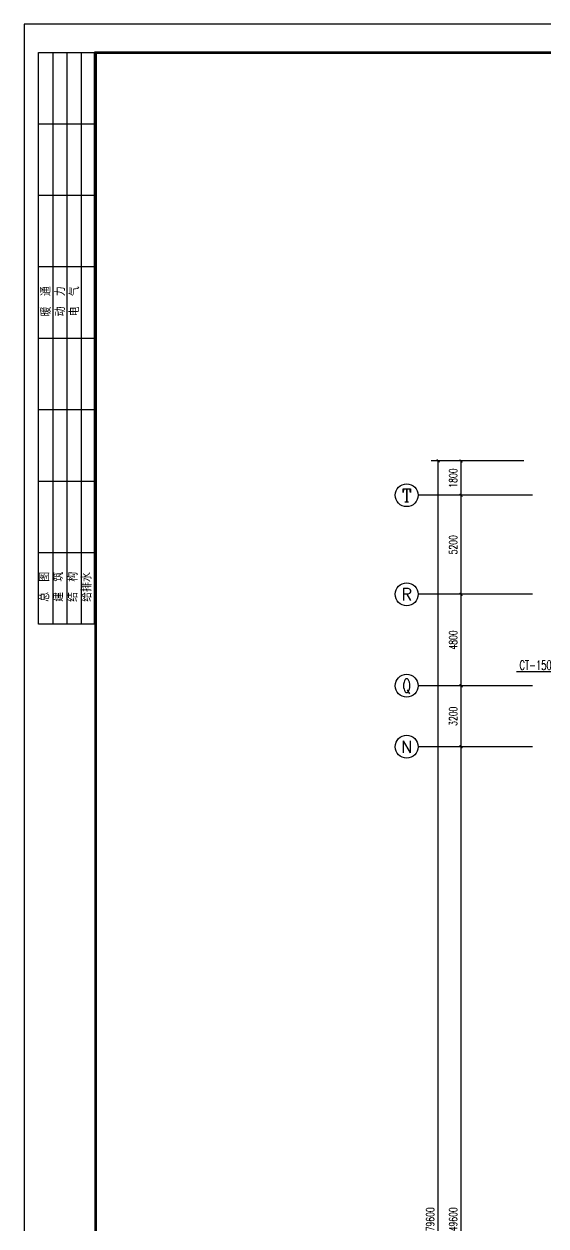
# Model space of a CAD drawing. Extents: x 1725663 to 4653551, y -550461 to 248782.
# Drawn here: x 2031892 to 2059250, y -487386 to -424311 of the extents above; entities that cross this region are included whole.
import ezdxf
from ezdxf.enums import TextEntityAlignment as Align

# ---------------------------------------------------------------- set-up
doc = ezdxf.new("R2010")
doc.units = 0
doc.header["$LTSCALE"] = 1000
for name, color, linetype in [('0-底图', 7, 'Continuous'), ('AXIS', 3, 'Continuous'), ('AXIS_TEXT', 7, 'Continuous'), ('BTTK', 7, 'Continuous'), ('CABLETRAY_DIM', 3, 'Continuous'), ('PUB_TITLE', 4, 'Continuous')]:
    doc.layers.add(name, color=color, linetype=linetype)
doc.styles.add('_TCH_AXIS', font='COMPLEX', dxfattribs={"bigfont": 'GBCBIG'})
doc.styles.add('_TEL_DIM', font='SIMPLEX', dxfattribs={"width": 0.8, "height": 3.5, "bigfont": 'HZTXT'})
doc.styles.add('A_DIM_T3', font='SIMPLEX', dxfattribs={"width": 0.7, "bigfont": 'HZ'})
doc.styles.add('COMPLEX', font='COMPLEX')
doc.styles.add('HZ(TK)', font='geniso.shx', dxfattribs={"width": 0.9, "bigfont": 'hztxt.shx'})
doc.dimstyles.new('_TCH_ARCH&&150', dxfattribs={"dimtxt": 420, "dimasz": 150, "dimexe": 375, "dimexo": 450, "dimgap": 202.5, "dimtad": 1, "dimdec": 0, "dimzin": 0, "dimdsep": 46, "dimtxsty": 'A_DIM_T3', "dimblk": 'ARCHTICK', "dimcen": 0.09, "dimclrt": 7, "dimazin": 2, "dimtfac": 1, "dimtdec": 0, "dimtix": 1, "dimtmove": 2, "dimatfit": 3, "dimfxl": 150, "dimtolj": 1, "dimtzin": 0, "dimarcsym": 0})

# ---------------------------------------------------------------- blocks, each defined once
blk = doc.blocks.new('vhtemplate_2020年新竖式图框_A0')
at = {"layer": 'PUB_TITLE'}
for p, q in [((5, 631), (5, 831)), ((5, 831), (25, 831)), ((10, 831), (10, 631)), ((15, 831), (15, 631)), ((20, 831), (20, 631)), ((24.5, 831), (24.5, 631)), ((25, 831), (25, 631)), ((25, 806), (5, 806)), ((25, 781), (5, 781)), ((25, 756), (5, 756)), ((25, 731), (5, 731)), ((25, 706), (5, 706)), ((25, 681), (5, 681)), ((25, 656), (5, 656)), ((25, 631), (5, 631))]:
    blk.add_line(p, q, dxfattribs=at)
at = {"layer": 'PUB_TITLE', "color": 7}
blk.add_lwpolyline([(0, 0), (1189, 0), (1189, 841), (0, 841)], close=True, dxfattribs=at)
at = {"layer": 'PUB_TITLE', "const_width": 1}
blk.add_lwpolyline([(25, 10), (1179, 10), (1179, 831), (25, 831)], close=True, dxfattribs=at)
at = {"layer": 'BTTK', "color": 4, "style": 'HZ(TK)', "width": 0.9}
for tag, p in [('合作单位', (1144, 743.5)), ('建设单位', (1144, 209.5)), ('工程名称', (1144, 176.5)), ('子项名称', (1154, 160)), ('图纸名称', (1144, 141))]:
    blk.add_attdef(tag, text='', height=3.5, dxfattribs=at).set_placement(p, align=Align.MIDDLE_CENTER)
for tag, p in [('注册证书号', (1156.5, 309.01)), ('注册印章号', (1156.5, 301.01)), ('设计号', (1154, 193)), ('图别', (1137.75, 34)), ('图号', (1170.25, 34)), ('版本号', (1137.75, 26)), ('日期', (1170.25, 26))]:
    blk.add_attdef(tag, text='', height=3.5, dxfattribs=at).set_placement(p, align=Align.MIDDLE)
at = {"layer": 'PUB_TITLE', "style": 'HZ(TK)', "width": 0.9}
for s, p in [('暖  通', (9.32, 738.72)), ('电  气', (19.32, 738.72)), ('动  力', (14.32, 738.72)), ('总  图', (8.82, 638.84)), ('建  筑', (13.7, 638.84)), ('结  构', (18.7, 638.84)), ('给排水', (23.57, 638.84))]:
    blk.add_text(s, height=3.5, rotation=90, dxfattribs=at).set_placement(p)
blk = doc.blocks.new('_ArchTick')
at = {"color": 0, "linetype": 'ByBlock', "const_width": 0.4}
blk.add_lwpolyline([(-0.5, -0.5), (0.5, 0.5)], dxfattribs=at)
blk = doc.blocks.new('*D1248')
at = {"layer": 'AXIS', "color": 0, "lineweight": -2, "transparency": 16777216}
for p, q in [((1494857, -366104), (1489982, -366104)), ((1490357, -445704), (1490357, -366104)), ((1494857, -445704), (1489982, -445704))]:
    blk.add_line(p, q, dxfattribs=at)
at = {"layer": 'Defpoints', "color": 0, "transparency": 16777216}
for p in [(1490357, -366104), (1495307, -366104), (1495307, -445704)]:
    blk.add_point(p, dxfattribs=at)
at = {"layer": 'AXIS', "color": 0, "lineweight": -2, "transparency": 16777216, "xscale": 150, "yscale": 150, "zscale": 150}
for p, rotation in [((1490357, -366104), 90), ((1490357, -445704), 270)]:
    blk.add_blockref('_ArchTick', p, dxfattribs=dict(at, rotation=rotation))
at = {"layer": 'AXIS', "color": 7, "transparency": 16777216, "insert": (1489944, -405904), "char_height": 420, "attachment_point": 5, "rotation": 90, "style": 'A_DIM_T3'}
blk.add_mtext('\\A1;79600', dxfattribs=at)
blk = doc.blocks.new('*D1253')
at = {"layer": 'AXIS', "color": 0, "lineweight": -2, "transparency": 16777216}
for p, q in [((1494857, -381104), (1491182, -381104)), ((1491557, -430704), (1491557, -381104)), ((1494857, -430704), (1491182, -430704))]:
    blk.add_line(p, q, dxfattribs=at)
at = {"layer": 'Defpoints', "color": 0, "transparency": 16777216}
for p in [(1491557, -381104), (1495307, -381104), (1495307, -430704)]:
    blk.add_point(p, dxfattribs=at)
at = {"layer": 'AXIS', "color": 0, "lineweight": -2, "transparency": 16777216, "xscale": 150, "yscale": 150, "zscale": 150}
for p, rotation in [((1491557, -381104), 90), ((1491557, -430704), 270)]:
    blk.add_blockref('_ArchTick', p, dxfattribs=dict(at, rotation=rotation))
at = {"layer": 'AXIS', "color": 7, "transparency": 16777216, "insert": (1491144, -405904), "char_height": 420, "attachment_point": 5, "rotation": 90, "style": 'A_DIM_T3'}
blk.add_mtext('\\A1;49600', dxfattribs=at)
blk = doc.blocks.new('*D1254')
at = {"layer": 'AXIS', "color": 0, "lineweight": -2, "transparency": 16777216}
for p, q in [((1494857, -377904), (1491182, -377904)), ((1491557, -381104), (1491557, -377904)), ((1494857, -381104), (1491182, -381104))]:
    blk.add_line(p, q, dxfattribs=at)
at = {"layer": 'Defpoints', "color": 0, "transparency": 16777216}
for p in [(1491557, -377904), (1495307, -377904), (1495307, -381104)]:
    blk.add_point(p, dxfattribs=at)
at = {"layer": 'AXIS', "color": 0, "lineweight": -2, "transparency": 16777216, "xscale": 150, "yscale": 150, "zscale": 150}
for p, rotation in [((1491557, -377904), 90), ((1491557, -381104), 270)]:
    blk.add_blockref('_ArchTick', p, dxfattribs=dict(at, rotation=rotation))
at = {"layer": 'AXIS', "color": 7, "transparency": 16777216, "insert": (1491144, -379504), "char_height": 420, "attachment_point": 5, "rotation": 90, "style": 'A_DIM_T3'}
blk.add_mtext('\\A1;3200', dxfattribs=at)
blk = doc.blocks.new('*D1255')
at = {"layer": 'AXIS', "color": 0, "lineweight": -2, "transparency": 16777216}
for p, q in [((1494857, -373104), (1491182, -373104)), ((1491557, -377904), (1491557, -373104)), ((1494857, -377904), (1491182, -377904))]:
    blk.add_line(p, q, dxfattribs=at)
at = {"layer": 'Defpoints', "color": 0, "transparency": 16777216}
for p in [(1491557, -373104), (1495307, -373104), (1495307, -377904)]:
    blk.add_point(p, dxfattribs=at)
at = {"layer": 'AXIS', "color": 0, "lineweight": -2, "transparency": 16777216, "xscale": 150, "yscale": 150, "zscale": 150}
for p, rotation in [((1491557, -373104), 90), ((1491557, -377904), 270)]:
    blk.add_blockref('_ArchTick', p, dxfattribs=dict(at, rotation=rotation))
at = {"layer": 'AXIS', "color": 7, "transparency": 16777216, "insert": (1491144, -375504), "char_height": 420, "attachment_point": 5, "rotation": 90, "style": 'A_DIM_T3'}
blk.add_mtext('\\A1;4800', dxfattribs=at)
blk = doc.blocks.new('*D1256')
at = {"layer": 'AXIS', "color": 0, "lineweight": -2, "transparency": 16777216}
for p, q in [((1494857, -367904), (1491182, -367904)), ((1491557, -373104), (1491557, -367904)), ((1494857, -373104), (1491182, -373104))]:
    blk.add_line(p, q, dxfattribs=at)
at = {"layer": 'Defpoints', "color": 0, "transparency": 16777216}
for p in [(1491557, -367904), (1495307, -367904), (1495307, -373104)]:
    blk.add_point(p, dxfattribs=at)
at = {"layer": 'AXIS', "color": 0, "lineweight": -2, "transparency": 16777216, "xscale": 150, "yscale": 150, "zscale": 150}
for p, rotation in [((1491557, -367904), 90), ((1491557, -373104), 270)]:
    blk.add_blockref('_ArchTick', p, dxfattribs=dict(at, rotation=rotation))
at = {"layer": 'AXIS', "color": 7, "transparency": 16777216, "insert": (1491144, -370504), "char_height": 420, "attachment_point": 5, "rotation": 90, "style": 'A_DIM_T3'}
blk.add_mtext('\\A1;5200', dxfattribs=at)
blk = doc.blocks.new('*D1065')
at = {"layer": 'AXIS', "color": 0, "lineweight": -2, "transparency": 16777216}
for p, q in [((1494857, -366104), (1491182, -366104)), ((1491557, -367904), (1491557, -366104)), ((1494857, -367904), (1491182, -367904))]:
    blk.add_line(p, q, dxfattribs=at)
at = {"layer": 'Defpoints', "color": 0, "transparency": 16777216}
for p in [(1491557, -366104), (1495307, -366104), (1495307, -367904)]:
    blk.add_point(p, dxfattribs=at)
at = {"layer": 'AXIS', "color": 0, "lineweight": -2, "transparency": 16777216, "xscale": 150, "yscale": 150, "zscale": 150}
for p, rotation in [((1491557, -366104), 90), ((1491557, -367904), 270)]:
    blk.add_blockref('_ArchTick', p, dxfattribs=dict(at, rotation=rotation))
at = {"layer": 'AXIS', "color": 7, "transparency": 16777216, "insert": (1491144, -367004), "char_height": 420, "attachment_point": 5, "rotation": 90, "style": 'A_DIM_T3'}
blk.add_mtext('\\A1;1800', dxfattribs=at)
blk = doc.blocks.new('*D1120')
at = {"layer": 'AXIS', "color": 0, "lineweight": -2, "transparency": 16777216}
for p, q in [((1494857, -366104), (1489982, -366104)), ((1490357, -445704), (1490357, -366104)), ((1494857, -445704), (1489982, -445704))]:
    blk.add_line(p, q, dxfattribs=at)
at = {"layer": 'Defpoints', "color": 0, "transparency": 16777216}
for p in [(1490357, -366104), (1495307, -366104), (1495307, -445704)]:
    blk.add_point(p, dxfattribs=at)
at = {"layer": 'AXIS', "color": 0, "lineweight": -2, "transparency": 16777216, "xscale": 150, "yscale": 150, "zscale": 150}
for p, rotation in [((1490357, -366104), 90), ((1490357, -445704), 270)]:
    blk.add_blockref('_ArchTick', p, dxfattribs=dict(at, rotation=rotation))
at = {"layer": 'AXIS', "color": 7, "transparency": 16777216, "insert": (1489944, -405904), "char_height": 420, "attachment_point": 5, "rotation": 90, "style": 'A_DIM_T3'}
blk.add_mtext('\\A1;79600', dxfattribs=at)
blk = doc.blocks.new('*D1125')
at = {"layer": 'AXIS', "color": 0, "lineweight": -2, "transparency": 16777216}
for p, q in [((1494857, -381104), (1491182, -381104)), ((1491557, -430704), (1491557, -381104)), ((1494857, -430704), (1491182, -430704))]:
    blk.add_line(p, q, dxfattribs=at)
at = {"layer": 'Defpoints', "color": 0, "transparency": 16777216}
for p in [(1491557, -381104), (1495307, -381104), (1495307, -430704)]:
    blk.add_point(p, dxfattribs=at)
at = {"layer": 'AXIS', "color": 0, "lineweight": -2, "transparency": 16777216, "xscale": 150, "yscale": 150, "zscale": 150}
for p, rotation in [((1491557, -381104), 90), ((1491557, -430704), 270)]:
    blk.add_blockref('_ArchTick', p, dxfattribs=dict(at, rotation=rotation))
at = {"layer": 'AXIS', "color": 7, "transparency": 16777216, "insert": (1491144, -405904), "char_height": 420, "attachment_point": 5, "rotation": 90, "style": 'A_DIM_T3'}
blk.add_mtext('\\A1;49600', dxfattribs=at)
blk = doc.blocks.new('*D1126')
at = {"layer": 'AXIS', "color": 0, "lineweight": -2, "transparency": 16777216}
for p, q in [((1494857, -377904), (1491182, -377904)), ((1491557, -381104), (1491557, -377904)), ((1494857, -381104), (1491182, -381104))]:
    blk.add_line(p, q, dxfattribs=at)
at = {"layer": 'Defpoints', "color": 0, "transparency": 16777216}
for p in [(1491557, -377904), (1495307, -377904), (1495307, -381104)]:
    blk.add_point(p, dxfattribs=at)
at = {"layer": 'AXIS', "color": 0, "lineweight": -2, "transparency": 16777216, "xscale": 150, "yscale": 150, "zscale": 150}
for p, rotation in [((1491557, -377904), 90), ((1491557, -381104), 270)]:
    blk.add_blockref('_ArchTick', p, dxfattribs=dict(at, rotation=rotation))
at = {"layer": 'AXIS', "color": 7, "transparency": 16777216, "insert": (1491144, -379504), "char_height": 420, "attachment_point": 5, "rotation": 90, "style": 'A_DIM_T3'}
blk.add_mtext('\\A1;3200', dxfattribs=at)
blk = doc.blocks.new('*D1127')
at = {"layer": 'AXIS', "color": 0, "lineweight": -2, "transparency": 16777216}
for p, q in [((1494857, -373104), (1491182, -373104)), ((1491557, -377904), (1491557, -373104)), ((1494857, -377904), (1491182, -377904))]:
    blk.add_line(p, q, dxfattribs=at)
at = {"layer": 'Defpoints', "color": 0, "transparency": 16777216}
for p in [(1491557, -373104), (1495307, -373104), (1495307, -377904)]:
    blk.add_point(p, dxfattribs=at)
at = {"layer": 'AXIS', "color": 0, "lineweight": -2, "transparency": 16777216, "xscale": 150, "yscale": 150, "zscale": 150}
for p, rotation in [((1491557, -373104), 90), ((1491557, -377904), 270)]:
    blk.add_blockref('_ArchTick', p, dxfattribs=dict(at, rotation=rotation))
at = {"layer": 'AXIS', "color": 7, "transparency": 16777216, "insert": (1491144, -375504), "char_height": 420, "attachment_point": 5, "rotation": 90, "style": 'A_DIM_T3'}
blk.add_mtext('\\A1;4800', dxfattribs=at)
blk = doc.blocks.new('*D1128')
at = {"layer": 'AXIS', "color": 0, "lineweight": -2, "transparency": 16777216}
for p, q in [((1494857, -367904), (1491182, -367904)), ((1491557, -373104), (1491557, -367904)), ((1494857, -373104), (1491182, -373104))]:
    blk.add_line(p, q, dxfattribs=at)
at = {"layer": 'Defpoints', "color": 0, "transparency": 16777216}
for p in [(1491557, -367904), (1495307, -367904), (1495307, -373104)]:
    blk.add_point(p, dxfattribs=at)
at = {"layer": 'AXIS', "color": 0, "lineweight": -2, "transparency": 16777216, "xscale": 150, "yscale": 150, "zscale": 150}
for p, rotation in [((1491557, -367904), 90), ((1491557, -373104), 270)]:
    blk.add_blockref('_ArchTick', p, dxfattribs=dict(at, rotation=rotation))
at = {"layer": 'AXIS', "color": 7, "transparency": 16777216, "insert": (1491144, -370504), "char_height": 420, "attachment_point": 5, "rotation": 90, "style": 'A_DIM_T3'}
blk.add_mtext('\\A1;5200', dxfattribs=at)
blk = doc.blocks.new('*D1129')
at = {"layer": 'AXIS', "color": 0, "lineweight": -2, "transparency": 16777216}
for p, q in [((1494857, -366104), (1491182, -366104)), ((1491557, -367904), (1491557, -366104)), ((1494857, -367904), (1491182, -367904))]:
    blk.add_line(p, q, dxfattribs=at)
at = {"layer": 'Defpoints', "color": 0, "transparency": 16777216}
for p in [(1491557, -366104), (1495307, -366104), (1495307, -367904)]:
    blk.add_point(p, dxfattribs=at)
at = {"layer": 'AXIS', "color": 0, "lineweight": -2, "transparency": 16777216, "xscale": 150, "yscale": 150, "zscale": 150}
for p, rotation in [((1491557, -366104), 90), ((1491557, -367904), 270)]:
    blk.add_blockref('_ArchTick', p, dxfattribs=dict(at, rotation=rotation))
at = {"layer": 'AXIS', "color": 7, "transparency": 16777216, "insert": (1491144, -367004), "char_height": 420, "attachment_point": 5, "rotation": 90, "style": 'A_DIM_T3'}
blk.add_mtext('\\A1;1800', dxfattribs=at)
blk = doc.blocks.new('_AXISO')
blk.add_circle((0, 0), 0.5)
at = {"layer": 'AXIS_TEXT', "style": 'COMPLEX', "width": 1.041667}
blk.add_attdef('A', text='', height=0.56, dxfattribs=at).set_placement((-0.25, -0.28), (0.25, -0.28), align=Align.FIT)
blk = doc.blocks.new('*D1184')
at = {"layer": 'AXIS', "color": 0, "lineweight": -2, "transparency": 16777216}
for p, q in [((1494857, -366104), (1489982, -366104)), ((1490357, -445704), (1490357, -366104)), ((1494857, -445704), (1489982, -445704))]:
    blk.add_line(p, q, dxfattribs=at)
at = {"layer": 'Defpoints', "color": 0, "transparency": 16777216}
for p in [(1490357, -366104), (1495307, -366104), (1495307, -445704)]:
    blk.add_point(p, dxfattribs=at)
at = {"layer": 'AXIS', "color": 0, "lineweight": -2, "transparency": 16777216, "xscale": 150, "yscale": 150, "zscale": 150}
for p, rotation in [((1490357, -366104), 90), ((1490357, -445704), 270)]:
    blk.add_blockref('_ArchTick', p, dxfattribs=dict(at, rotation=rotation))
at = {"layer": 'AXIS', "color": 7, "transparency": 16777216, "insert": (1489944, -405904), "char_height": 420, "attachment_point": 5, "rotation": 90, "style": 'A_DIM_T3'}
blk.add_mtext('\\A1;79600', dxfattribs=at)
blk = doc.blocks.new('*D1189')
at = {"layer": 'AXIS', "color": 0, "lineweight": -2, "transparency": 16777216}
for p, q in [((1494857, -381104), (1491182, -381104)), ((1491557, -430704), (1491557, -381104)), ((1494857, -430704), (1491182, -430704))]:
    blk.add_line(p, q, dxfattribs=at)
at = {"layer": 'Defpoints', "color": 0, "transparency": 16777216}
for p in [(1491557, -381104), (1495307, -381104), (1495307, -430704)]:
    blk.add_point(p, dxfattribs=at)
at = {"layer": 'AXIS', "color": 0, "lineweight": -2, "transparency": 16777216, "xscale": 150, "yscale": 150, "zscale": 150}
for p, rotation in [((1491557, -381104), 90), ((1491557, -430704), 270)]:
    blk.add_blockref('_ArchTick', p, dxfattribs=dict(at, rotation=rotation))
at = {"layer": 'AXIS', "color": 7, "transparency": 16777216, "insert": (1491144, -405904), "char_height": 420, "attachment_point": 5, "rotation": 90, "style": 'A_DIM_T3'}
blk.add_mtext('\\A1;49600', dxfattribs=at)
blk = doc.blocks.new('*D1190')
at = {"layer": 'AXIS', "color": 0, "lineweight": -2, "transparency": 16777216}
for p, q in [((1494857, -377904), (1491182, -377904)), ((1491557, -381104), (1491557, -377904)), ((1494857, -381104), (1491182, -381104))]:
    blk.add_line(p, q, dxfattribs=at)
at = {"layer": 'Defpoints', "color": 0, "transparency": 16777216}
for p in [(1491557, -377904), (1495307, -377904), (1495307, -381104)]:
    blk.add_point(p, dxfattribs=at)
at = {"layer": 'AXIS', "color": 0, "lineweight": -2, "transparency": 16777216, "xscale": 150, "yscale": 150, "zscale": 150}
for p, rotation in [((1491557, -377904), 90), ((1491557, -381104), 270)]:
    blk.add_blockref('_ArchTick', p, dxfattribs=dict(at, rotation=rotation))
at = {"layer": 'AXIS', "color": 7, "transparency": 16777216, "insert": (1491144, -379504), "char_height": 420, "attachment_point": 5, "rotation": 90, "style": 'A_DIM_T3'}
blk.add_mtext('\\A1;3200', dxfattribs=at)
blk = doc.blocks.new('*D1191')
at = {"layer": 'AXIS', "color": 0, "lineweight": -2, "transparency": 16777216}
for p, q in [((1494857, -373104), (1491182, -373104)), ((1491557, -377904), (1491557, -373104)), ((1494857, -377904), (1491182, -377904))]:
    blk.add_line(p, q, dxfattribs=at)
at = {"layer": 'Defpoints', "color": 0, "transparency": 16777216}
for p in [(1491557, -373104), (1495307, -373104), (1495307, -377904)]:
    blk.add_point(p, dxfattribs=at)
at = {"layer": 'AXIS', "color": 0, "lineweight": -2, "transparency": 16777216, "xscale": 150, "yscale": 150, "zscale": 150}
for p, rotation in [((1491557, -373104), 90), ((1491557, -377904), 270)]:
    blk.add_blockref('_ArchTick', p, dxfattribs=dict(at, rotation=rotation))
at = {"layer": 'AXIS', "color": 7, "transparency": 16777216, "insert": (1491144, -375504), "char_height": 420, "attachment_point": 5, "rotation": 90, "style": 'A_DIM_T3'}
blk.add_mtext('\\A1;4800', dxfattribs=at)
blk = doc.blocks.new('*D1192')
at = {"layer": 'AXIS', "color": 0, "lineweight": -2, "transparency": 16777216}
for p, q in [((1494857, -367904), (1491182, -367904)), ((1491557, -373104), (1491557, -367904)), ((1494857, -373104), (1491182, -373104))]:
    blk.add_line(p, q, dxfattribs=at)
at = {"layer": 'Defpoints', "color": 0, "transparency": 16777216}
for p in [(1491557, -367904), (1495307, -367904), (1495307, -373104)]:
    blk.add_point(p, dxfattribs=at)
at = {"layer": 'AXIS', "color": 0, "lineweight": -2, "transparency": 16777216, "xscale": 150, "yscale": 150, "zscale": 150}
for p, rotation in [((1491557, -367904), 90), ((1491557, -373104), 270)]:
    blk.add_blockref('_ArchTick', p, dxfattribs=dict(at, rotation=rotation))
at = {"layer": 'AXIS', "color": 7, "transparency": 16777216, "insert": (1491144, -370504), "char_height": 420, "attachment_point": 5, "rotation": 90, "style": 'A_DIM_T3'}
blk.add_mtext('\\A1;5200', dxfattribs=at)
blk = doc.blocks.new('*D1193')
at = {"layer": 'AXIS', "color": 0, "lineweight": -2, "transparency": 16777216}
for p, q in [((1494857, -366104), (1491182, -366104)), ((1491557, -367904), (1491557, -366104)), ((1494857, -367904), (1491182, -367904))]:
    blk.add_line(p, q, dxfattribs=at)
at = {"layer": 'Defpoints', "color": 0, "transparency": 16777216}
for p in [(1491557, -366104), (1495307, -366104), (1495307, -367904)]:
    blk.add_point(p, dxfattribs=at)
at = {"layer": 'AXIS', "color": 0, "lineweight": -2, "transparency": 16777216, "xscale": 150, "yscale": 150, "zscale": 150}
for p, rotation in [((1491557, -366104), 90), ((1491557, -367904), 270)]:
    blk.add_blockref('_ArchTick', p, dxfattribs=dict(at, rotation=rotation))
at = {"layer": 'AXIS', "color": 7, "transparency": 16777216, "insert": (1491144, -367004), "char_height": 420, "attachment_point": 5, "rotation": 90, "style": 'A_DIM_T3'}
blk.add_mtext('\\A1;1800', dxfattribs=at)
blk = doc.blocks.new('gkhkjk')
at = {"layer": 'AXIS'}
for p, q in [((1495307, -367903.8), (1489307, -367903.8)), ((1495307, -373103.8), (1489307, -373103.8)), ((1495307, -377903.8), (1489307, -377903.8)), ((1495307, -381103.8), (1489307, -381103.8))]:
    blk.add_line(p, q, dxfattribs=at)
ref = blk.add_blockref('_AXISO', (1488707, -367903.8), dxfattribs=dict(at, xscale=1200, yscale=1200, zscale=1200))
ref.add_attrib('A', 'T', dxfattribs={"layer": 'AXIS_TEXT', "height": 683.5, "style": '_TCH_AXIS'}).set_placement((1488462.9, -368245.6), (1488951.1, -368245.6), align=Align.FIT)
ref = blk.add_blockref('_AXISO', (1488707, -373103.8), dxfattribs=dict(at, xscale=1200, yscale=1200, zscale=1200))
ref.add_attrib('A', 'R', dxfattribs={"layer": 'AXIS_TEXT', "height": 637.8, "style": '_TCH_AXIS'}).set_placement((1488433.7, -373422.7), (1488980.3, -373422.7), align=Align.FIT)
ref = blk.add_blockref('_AXISO', (1488707, -377903.8), dxfattribs=dict(at, xscale=1200, yscale=1200, zscale=1200))
ref.add_attrib('A', 'Q', dxfattribs={"layer": 'AXIS_TEXT', "height": 715.4, "style": '_TCH_AXIS', "width": 0.807692}).set_placement((1488486.9, -378261.5), (1488927.1, -378261.5), align=Align.FIT)
ref = blk.add_blockref('_AXISO', (1488707, -381103.8), dxfattribs=dict(at, xscale=1200, yscale=1200, zscale=1200))
ref.add_attrib('A', 'N', dxfattribs={"layer": 'AXIS_TEXT', "height": 622.9, "style": '_TCH_AXIS'}).set_placement((1488425.2, -381415.3), (1488988.8, -381415.3), align=Align.FIT)
for p1, p2, distance, picture, middle in [((1495307, -445703.8), (1495307, -366103.8), 4950, '*D1248', (1489944.5, -405903.8)), ((1495307, -445703.8), (1495307, -366103.8), 4950, '*D1120', (1489944.5, -405903.8)), ((1495307, -445703.8), (1495307, -366103.8), 4950, '*D1184', (1489944.5, -405903.8)), ((1495307, -367903.8), (1495307, -366103.8), 3750, '*D1065', (1491144.5, -367003.8)), ((1495307, -367903.8), (1495307, -366103.8), 3750, '*D1129', (1491144.5, -367003.8)), ((1495307, -367903.8), (1495307, -366103.8), 3750, '*D1193', (1491144.5, -367003.8)), ((1495307, -373103.8), (1495307, -367903.8), 3750, '*D1256', (1491144.5, -370503.8)), ((1495307, -373103.8), (1495307, -367903.8), 3750, '*D1128', (1491144.5, -370503.8)), ((1495307, -373103.8), (1495307, -367903.8), 3750, '*D1192', (1491144.5, -370503.8)), ((1495307, -377903.8), (1495307, -373103.8), 3750, '*D1255', (1491144.5, -375503.8)), ((1495307, -377903.8), (1495307, -373103.8), 3750, '*D1127', (1491144.5, -375503.8)), ((1495307, -377903.8), (1495307, -373103.8), 3750, '*D1191', (1491144.5, -375503.8)), ((1495307, -381103.8), (1495307, -377903.8), 3750, '*D1254', (1491144.5, -379503.8)), ((1495307, -381103.8), (1495307, -377903.8), 3750, '*D1126', (1491144.5, -379503.8)), ((1495307, -381103.8), (1495307, -377903.8), 3750, '*D1190', (1491144.5, -379503.8)), ((1495307, -430703.8), (1495307, -381103.8), 3750, '*D1253', (1491144.5, -405903.8)), ((1495307, -430703.8), (1495307, -381103.8), 3750, '*D1125', (1491144.5, -405903.8)), ((1495307, -430703.8), (1495307, -381103.8), 3750, '*D1189', (1491144.5, -405903.8))]:
    dim = blk.add_aligned_dim(p1=p1, p2=p2, distance=distance, dimstyle='_TCH_ARCH&&150', dxfattribs=at)
    dim.commit()
    dim.dimension.update_dxf_attribs({"geometry": picture, "text_midpoint": middle})

msp = doc.modelspace()

# ---------------------------------------------------------------- linework, layer by layer
at = {"layer": 'CABLETRAY_DIM'}
msp.add_line((2061505, -458306), (2057715, -458306), dxfattribs=at)
msp.add_line((2061505, -458306), (2057715, -458306), dxfattribs=at)

# ---------------------------------------------------------------- block references
at = {"layer": '0-底图', "xscale": 150, "yscale": 150, "zscale": 150}
msp.add_blockref('vhtemplate_2020年新竖式图框_A0', (2031892, -550461), dxfattribs=at)
at = {"layer": '0-底图'}
msp.add_blockref('gkhkjk', (563243, -81133), dxfattribs=at)

# ---------------------------------------------------------------- texts
at = {"layer": 'CABLETRAY_DIM', "color": 7, "style": '_TEL_DIM', "width": 0.64}
msp.add_text('CT-150x75', height=500, dxfattribs=at).set_placement((2057865, -458206))
msp.add_text('CT-150x75', height=500, dxfattribs=at).set_placement((2057865, -458206))

doc.saveas('drawing.dxf')
